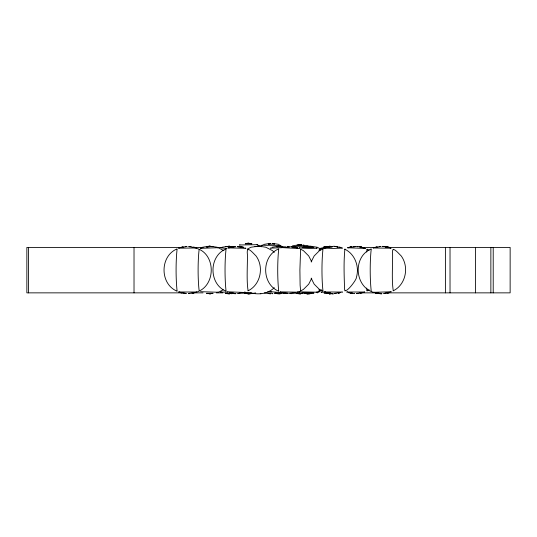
<?xml version="1.0" encoding="UTF-8"?>
<svg xmlns="http://www.w3.org/2000/svg" width="537" height="537" viewBox="0 0 537 537"><rect width="100%" height="100%" fill="white"/><g stroke="black" fill="none" stroke-linecap="round" stroke-linejoin="round"><path stroke-width="0.81" d="M329.799 292.86L329.799 294.034M366.704 252.075L367.066 249.228L369.161 250.296M319.059 250.651L319.354 249.228L320.75 249.94M329.557 246.476L327.805 246.564L330.161 246.255M306.52 293.457L308.876 293.491M177.082 249.148C175.76 261.573 175.76 278.528 177.082 290.953M199.126 290.51C197.777 279.421 197.777 260.68 199.126 249.591M226.037 249.148C224.708 261.573 224.708 278.528 226.037 290.953M247.946 290.873C260.599 284.872 264.224 267.057 256.042 255.954C252.081 252.095 246.006 244.322 247.443 254.934C247.503 266.057 246.449 280.864 248.074 290.51M278.71 249.148C277.381 261.573 277.381 278.528 278.71 290.953M311.749 261.895L308.715 255.954L303.412 250.651L300.619 249.228L299.901 270.051L300.116 285.174L300.619 290.873L300.747 290.51M322.965 249.148C321.636 261.573 321.636 278.528 322.965 290.953M319.481 290.51L319.354 290.873L319.059 289.45M344.922 249.275L345.157 249.148M371.208 249.148C369.879 261.573 369.879 278.528 371.208 290.953M366.704 288.027L367.066 290.873L367.194 290.51M393.118 290.873C405.771 284.872 409.395 267.057 401.213 255.954C397.252 252.095 391.178 244.322 392.614 254.934C392.675 266.057 391.621 280.864 393.245 290.51M331.685 293.665L329.329 293.907L331.678 293.618M327.805 246.564L328.094 246.349M243.409 247.275L237.226 246.503L243.852 247.745L243.63 247.242L240.032 246.731L241.16 246.819L240.798 246.886M179.479 291.86L178.62 291.987L196.582 292.021L196.092 291.987M200.455 291.692L218.291 292.249L217.807 292.202M280.482 245.295L281.052 245.416L262.016 245.268L262.499 245.208M290.732 246.792L307.453 246.577M316.179 292.202L316.669 292.188L298.747 291.826L299.606 291.98M311.138 261.895L314.165 255.954L319.475 250.651L322.844 248.933M311.749 278.206L308.715 284.147L303.412 289.45L300.619 290.873M344.875 249.228C343.573 262.519 344.163 276.078 344.579 289.45C345.096 295.055 356.93 279.415 356.38 277.461C359.636 266.902 355.058 254.075 344.875 249.228L345.002 249.591M345.157 290.953L344.922 290.826M304.748 246.725C306.869 246.06 312.037 245.671 307.386 246.698M311.574 246.758L305.486 246.557L307.433 246.382M274.266 287.684C268.312 293.672 258.941 295.061 250.994 292.86M196.522 292.135C216.606 285.879 215.955 252.806 195.696 248.141M223.936 250.651L218.163 247.705L217.357 247.765M261.593 246.772L257.015 244.664M227.419 291.799L251.168 292.705M299.069 248.557L281.267 247.57L281.724 247.617M371.087 248.933C352.749 256.686 354.42 286.315 373.343 292.323L374.155 292.235M246.825 293.471L248.262 293.961A2.651 1.913 -90 0 0 248.55 293.967L250.678 293.356L244.053 293.222L247.872 293.685L244.442 293.229L245.255 293.108M332.443 246.55L330.671 246.758M332.88 293.471L327.046 293.578L328.067 293.464M308.728 246.611L309.231 246.651L308.567 246.738M176.968 248.933C159.731 256.176 159.731 283.932 176.968 291.168M225.916 248.933C208.678 256.176 208.678 283.932 225.916 291.168M247.282 249.134L250.994 247.242L258.7 246.121L254.974 246.678L257.572 246.221M259.955 246.268L262.049 245.208M278.589 248.933C261.358 256.176 261.358 283.932 278.589 291.168M218.237 292.356L223.224 289.819M316.629 292.262L321.448 289.805M317.246 292.86L320.22 291.343M367.066 290.873L369.161 289.805M233.702 246.537L235.562 246.745L229.601 247.664L229.715 247.242L231.501 246.966M243.61 292.605L237.649 293.45L239.509 293.578M362.307 292.752L356.346 293.424L358.206 293.645M389.258 292.544L387.358 293.101M388.432 292.786L389.258 292.417M323.643 247.067L328.913 246.523M311.01 293.45C309.527 294.303 304.855 293.779 307.735 293.873M221.754 247.611L220.996 247.819L226.983 248.517M299.881 247.839L299.223 247.966L309.856 248.477L317.179 248.235L316.474 247.98M325.2 247.953L324.509 248.087L332.799 248.45L342.472 248.114L341.794 247.872M390.748 291.853L391.258 291.779L373.343 292.323M325.623 246.765L332.39 246.496L330.342 246.349M245.06 248.121L245.919 248.295L227.957 247.906L229.507 247.812M308.345 246.705L309.393 246.443L308.419 246.261M390.218 248.316L391.07 248.215L373.114 247.98L373.47 247.933M221.472 291.98L220.62 292.088L227.943 292.135M270.292 291.343L269.433 291.551L288.161 293.303L283.764 293.108L285.832 293.464M321.952 292.121L321.092 292.141L325.429 292.094M325.355 291.96L324.496 291.953L342.458 292.054L342.015 292.115M347.546 291.86L346.707 292.021L364.65 292.021L364.167 291.987M280.918 293.625L279.394 293.961A3.92 3.907 -90 0 1 278.945 293.927L276.978 293.632L281.307 293.417L274.722 293.088M228.661 246.49C221.949 247.027 227.889 246.261 229.581 246.926L231.762 247.007L231.762 246.429M229.205 293.679L226.923 293.605L229.198 293.887M324.764 247.832L320.435 248.356L326.429 247.732M202.429 247.242L209.839 246.067L210.685 246.342L210.316 246.315M222.07 247.242L226.782 246.496M263.553 244.436L270.333 243.362M271.984 247.242L279.394 246.067M292.47 245.839L299.109 244.785L301.391 245.06L300.935 245.141M232.602 293.517L231.387 293.699M243.61 292.88L241.704 293.168M248.685 294.034L255.672 292.927M387.748 293.048L389.258 292.685L389.258 292.182C387.754 293.497 380.464 293.256 385.163 293.504M277.119 246.429L279.294 246.121A2.094 2.088 -90 0 1 279.609 246.127L280.864 246.342L276.535 246.792L283.14 246.684L280.032 246.396M260.25 293.732L260.875 293.638M304.687 293.128C303.855 294.222 313.856 293.068 308.46 293.82M269.003 243.664L268.319 244.127L274.635 244.134L272.662 243.402L279.267 244.436M299.109 244.798L301.619 244.966L297.075 245.208M353.923 246.557C360.542 246.261 344.955 247.879 351.728 246.711M349.829 247.094L351.728 246.825M192.172 293.236L194.072 292.96M360.408 293.209L362.307 292.678M181.325 247.242L183.224 247.127M230.333 247.242L233.058 247.033M349.829 247.195L351.574 247.02M375.578 247.242L377.236 247.168M193.239 292.974L192.004 293.027M339.424 292.927L338.129 292.967M185.198 246.651L187.057 246.503L181.103 247.476L183.003 246.812M379.209 246.631L381.069 246.463L375.108 247.47L377.014 246.832M189.97 293.477C183.58 293.907 198.885 292.021 192.172 293.323M292.397 293.202L295.498 293.014L295.498 292.631L289.544 293.269L291.403 293.705M302.6 293.457L298.324 293.672L300.102 293.981L300.834 293.793L298.552 293.578L302.868 293.269L295.981 293.33L297.887 293.665L296.223 293.276L296.753 293.175M359.609 292.994L361.448 292.92M385.177 293.128L387.137 292.907M381.814 293.39L378.491 293.135A3.544 0.396 6.5 0 0 376.685 292.987L375.215 292.954L381.431 293.94L381.431 293.296M328.476 246.429L327.59 246.503M329.799 246.067L329.799 246.879L323.536 247.114M281.952 247.691L270.447 248.134L270.93 248.222M297.297 292.088L300.102 292.101M324.502 246.953L327.691 246.671M328.61 246.617L332.9 246.678L328.751 246.611M209.363 246.315L206.389 246.745M207.537 246.691L208.812 246.597M287.772 246.678L289.624 246.872L283.67 247.362L283.67 247.007L285.416 246.872M230.917 293.296L231.387 293.236L231.387 293.732M239.509 293.041L240.643 292.954M250.457 293.484L249.43 293.471M269.198 243.832L268.319 243.919L270.333 243.744L270.333 243.368M328.738 246.913L324.523 247.101M307.956 247.242L302.049 247.53C305.07 246.584 310.923 246.637 313.964 247.503L308.05 247.242M247.812 243.536L249.235 243.321L248.255 243.039L245.295 243.811L251.913 243.791L248.094 243.348L251.477 243.516M303.19 245.456L303.969 245.302L297.075 245.221M330.752 293.074L323.992 292.967L330.403 293.39M226.037 293.356L225.238 293.242L230.984 293.262M331.43 246.731L330.873 246.745L332.672 246.604L326.718 247.745L326.718 247.195L328.839 247.087M364.918 248.369L365.442 248.45L347.486 247.752L348.922 247.779M280.455 291.88L297.934 292.182L297.451 292.182M327.825 246.745L328.725 246.752M328.147 246.919L329.799 246.919M240.959 247.127L242.993 247.315M180.533 247.429L26.85 247.429L26.85 292.86L181.271 292.86M194.602 247.429L203.06 247.429M217.123 247.429L222.331 247.429M362.824 247.429L374.665 247.429M388.815 247.429L510.15 247.429L510.137 292.86L388.298 292.86M193.763 292.86L203.06 292.86M216.29 292.86L222.949 292.86M349.339 292.591C345.674 292.517 356.273 294.128 354.688 293.437M362.274 292.86L375.497 292.86M331.665 293.471L330.765 293.471M201.798 248.289L200.274 248.342L218.163 247.705M381.814 293.705L379.29 293.424M270.346 293.491L270.42 293.867L264.318 292.907M229.48 293.303L229.205 293.981M235.495 293.444L235.978 293.692A13.19 10.136 90 0 1 234.468 293.665L232.038 293.182L233.461 293.229M230.212 292.618L229.782 292.86L233.179 293.403L229.353 292.772L235.763 293.517M229.205 293.632L227.661 293.544M326.308 293.316L326.664 293.336M271.413 292.027L267.493 291.974M232.555 292.933L233.004 292.96M361.045 246.993L361.696 247.02L360.79 246.966M280.515 246.644L281.905 246.745M230.668 246.678L232.977 246.832M210.873 246.597L212.142 246.691M188.997 246.537L190.897 246.577M270.42 293.705L268.406 293.316L272.749 293.262L272.749 293.813M185.809 293.524L186.178 293.33L181.6 292.86L180.217 292.222L180.801 292.86L182.077 293.041M188.997 246.678L189.83 246.752M352.5 293.027L351.648 292.947M283.637 292.907L285.845 293.148M360.589 247.013L359.931 246.919M360.488 247.195L360.971 247.242M217.25 247.242L211.927 246.416L206.664 247.134L209.907 246.08M385.492 247.06L387.096 247.242M337.598 247.007L339.639 247.242M376.867 292.947L378.464 293.135M275.535 292.994L274.951 293.121L276.166 293.256M182.822 292.927L184.426 293.202M186.117 293.605L184.278 293.491M229.185 246.221L227.299 246.503L229.581 246.094M293.323 246.993L295.531 247.268M257.418 244.684L239.455 244.973L239.938 244.973M280.448 291.886L280.005 291.893M286.1 293.377L283.972 293.142L285.087 293.343M360.79 247.04L359.354 246.664M385.096 246.711C389.446 247.51 383.19 245.704 382.941 246.644M385.902 246.792L389.157 247.282L382.552 246.355L385.506 246.738M293.752 246.879L295.196 247.04L292.98 246.678M386.445 246.98L388.311 247.242M337.666 246.852L333.705 246.235L336.9 246.819M339.854 247.161L341.069 247.55L339.095 247.242M231.762 246.517L232.977 246.752M190.897 246.684L188.997 246.47L194.958 247.785L194.569 247.242L193.098 247.033M375.464 292.913L377.813 293.249M239.099 246.718L237.448 246.805M309.836 246.067L317.246 247.242L320.22 248.759M303.21 245.12L307.735 245.839M259.042 246.174L265.815 247.242L272.501 250.651L274.266 252.417M285.798 293.457L286.187 293.538M294.081 246.852L295.424 247.101L291 246.543L297.699 247.926L295.847 247.107L297.464 247.772L296.538 247.638M293.074 246.778L291.269 246.725M286.771 293.471L287.899 293.383M210.806 293.538L213.095 293.309L206.47 293.296L210.766 293.759L209.886 294.007L208.195 293.45M362.71 247.711C369.53 248.671 351.923 245.241 357.81 246.792M212.29 246.456L213.021 246.792M244.395 292.168L245.248 292.188L244.765 292.188M329.369 293.007L333.262 293.954L325.899 292.558L326.489 292.86M282.63 292.658L281.71 292.584L283.328 293.081L281.516 292.457L282.952 292.652M352.574 293.316L350.48 293.195L352.782 293.45M274.702 293.276L278.784 293.444M322.844 291.168L319.475 289.45L314.165 284.147L311.138 278.206M179.076 248.208L178.593 248.188L196.535 247.973M393.118 249.228L393.245 249.591M367.066 249.228L367.194 249.591M319.354 249.228L319.481 249.591M300.619 249.228L300.747 249.591M247.946 249.228L248.074 249.591M287.765 246.329L287.772 246.758M493.214 247.429L493.214 292.86M490.865 247.429L490.865 292.86M475.54 247.429L475.54 292.86M450.026 247.429L450.026 292.86M445.401 247.429L445.401 292.86M353.923 246.362L353.923 246.919M338.35 293.276L340.25 292.584L334.296 293.35L336.155 293.625M337.666 246.718L337.666 247.08M243.61 292.43L243.61 292.873M134.022 247.429L134.022 292.86M28.481 247.429L28.481 292.86M313.836 293.041L306.52 293.249L301.922 292.779L313.836 293.041M335.679 246.423L337.666 246.745L335.679 246.423"/></g></svg>
